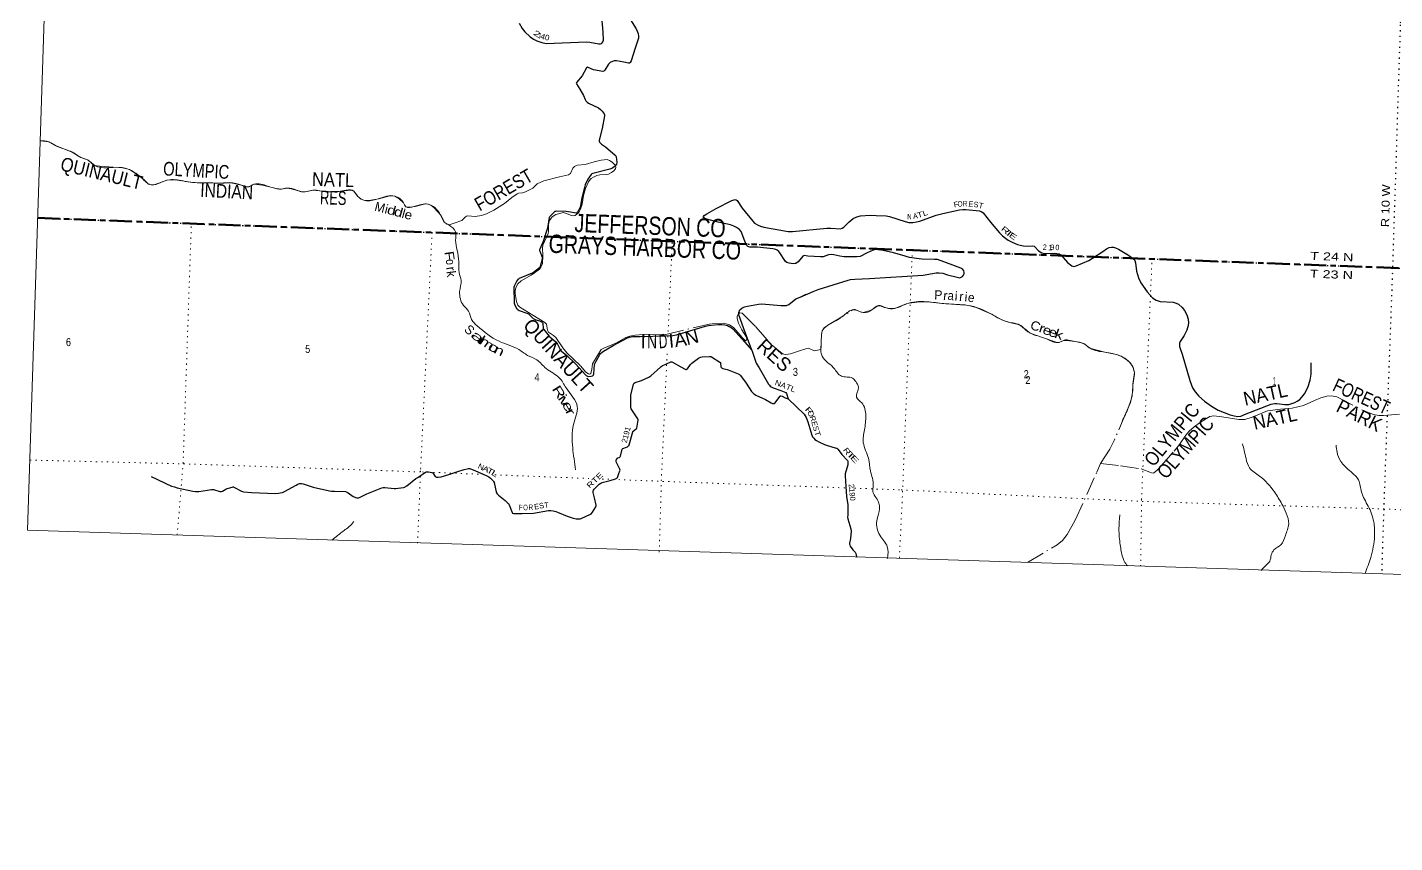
# Model space of a CAD drawing. Header units: feet. Extents: x -745759 to -493183, y 5472 to 195788.
# Drawn here: x -745759 to -715851, y 5472 to 23316 of the extents above; entities that cross this region are included whole.
import ezdxf
from ezdxf.enums import TextEntityAlignment as Align

# ---------------------------------------------------------------- set-up
doc = ezdxf.new("R2010")
doc.units = ezdxf.units.FT
doc.header["$LTSCALE"] = 80
for name, pattern in [('DOT_DASHED', [7.7, 5, -1.2, 0.3, -1.2]), ('DOTTED', [1.5, 0.3, -1.2]), ('LONG_DASH_SHORT_DASH', [9.9, 6, -1.2, 1.5, -1.2])]:
    doc.linetypes.add(name, pattern=pattern)
for name, color, linetype, lineweight in [('11', 7, 'LONG_DASH_SHORT_DASH', 60), ('29', 7, 'Continuous', 25), ('39', 7, 'Continuous', 13), ('4', 7, 'Continuous', 13), ('44', 7, 'DOT_DASHED', 13), ('6', 7, 'DOTTED', 25), ('7', 7, 'DOTTED', 13)]:
    doc.layers.add(name, color=color, linetype=linetype, lineweight=lineweight)
for name, color, linetype in [('12', 7, 'Continuous'), ('30', 7, 'Continuous'), ('41', 7, 'Continuous')]:
    doc.layers.add(name, color=color, linetype=linetype)

msp = doc.modelspace()

# ---------------------------------------------------------------- linework, layer by layer
at = {"layer": '11'}
msp.add_line((-745533.47, 19146.07), (-714484.61, 18001.32), dxfattribs=at)
at = {"layer": '29'}
msp.add_line((-717679.94, 15723.41), (-717675.79, 15972.47), dxfattribs=at)
for points in [[(-735001.36, 23405.91), (-734937.74, 23289.87), (-734877.23, 23214.61), (-734763.59, 23109.28), (-734690.77, 23058.59), (-734612.76, 23020.88), (-734507.13, 22982.55), (-734409.98, 22964.66), (-733528.77, 22995.22), (-733452.25, 22990.3), (-733260.71, 22958.35), (-733224.81, 22957.2), (-733199.48, 22963.54), (-733186.82, 22976.21), (-733170.99, 22995.22), (-733159.84, 23036.91), (-733164.24, 23208.49), (-733191.36, 23544.26)], [(-732599.72, 23539.58), (-732441.54, 23285.41), (-732400.02, 23182.15), (-732390.52, 23121.95), (-732394.22, 23076.59), (-732461.52, 22859.42), (-732553.57, 22583.34), (-732575.74, 22545.33), (-732588.4, 22532.65), (-732610.7, 22531.2), (-732714.25, 22554.39), (-732873.92, 22579.36), (-732924.02, 22580.18), (-732958.85, 22570.67), (-733012.68, 22545.33), (-733046.68, 22511.04), (-733129.82, 22380.57), (-733148.82, 22358.4), (-733174.27, 22351.59), (-733373.7, 22387.78), (-733490.77, 22437.6), (-733505.02, 22440.77), (-733524.82, 22428.42), (-733622.88, 22252.09), (-733743.95, 22108.38), (-733751.99, 22095.43), (-733748.82, 22076.42), (-733672.49, 21962.6), (-733596.84, 21822.66), (-733558.85, 21734.25), (-733540.37, 21709.24), (-733512.15, 21680.38), (-733482.86, 21658.21), (-733268.71, 21551.17), (-733220.86, 21515.63), (-733182.07, 21477.61), (-733143.28, 21422.17), (-733135.37, 21399.99), (-733136.05, 21375.55), (-733185.07, 21103.98), (-733250.94, 20847.13), (-733250.16, 20821.78), (-733243.02, 20804.78)], [(-733243.02, 20804.78), (-733222.45, 20777.42), (-733199.5, 20756.83), (-733116.16, 20697.12), (-732899.33, 20518.85), (-732886.04, 20501.79), (-732878.13, 20478.02), (-732863.88, 20363.96), (-732867.04, 20348.12), (-732873.59, 20324.66), (-732886.04, 20300.6), (-732922.45, 20265.75), (-732954.11, 20241.99), (-732976.28, 20229.31), (-733015.72, 20211.52), (-733390.26, 20116.83), (-733408.22, 20110.25), (-733417.17, 20104.16), (-733426.67, 20096.24), (-733497.91, 19990.1), (-733554.9, 19866.54), (-733572.32, 19811.1), (-733626.94, 19586.15), (-733657.02, 19418.23), (-733668.1, 19383.38), (-733695.01, 19320.01), (-733725.09, 19270.9), (-733739.34, 19255.06), (-733752, 19248.72), (-733924.56, 19280.41), (-733972.83, 19286.77), (-734187.36, 19293.08), (-734205.56, 19288.33), (-734221.72, 19282.65), (-734240.39, 19264.57), (-734327.46, 19177.44), (-734335.38, 19164.77), (-734343.29, 19150.51), (-734382.87, 18923.98), (-734473.9, 18629.32), (-734551.47, 18462.99), (-734554.64, 18448.73), (-734554.24, 18432.89), (-734549.89, 18418.63), (-734498.04, 18286.36), (-734496.46, 18277.65), (-734496.46, 18264.97), (-734498.04, 18243.59), (-734541.97, 18082.01), (-734547.51, 18062.21), (-734557.01, 18048.74), (-734689.2, 17950.53), (-734718.49, 17933.89), (-735000.27, 17817.46), (-735019.27, 17807.96), (-735032.78, 17795.1), (-735052.52, 17766.77), (-735111.09, 17651.13), (-735119.01, 17627.37), (-735121.02, 17612.48), (-735113.47, 17302.62), (-735109.12, 17276.49), (-735104.58, 17257.12), (-735086.56, 17220.24), (-735050.14, 17156.88), (-735041.04, 17144.21), (-735034.31, 17137.87), (-735022.05, 17129.95), (-735002.74, 17120.34), (-734830.88, 17063.42), (-734810.37, 17052.48), (-734796.85, 17042.83), (-734691.57, 16945.4), (-734665.99, 16928.32), (-734639.33, 16915.31), (-734560.01, 16888.85)], [(-730615.93, 19041.97), (-730646.55, 19048.42), (-730928.97, 19123.1), (-730964.53, 19144.99), (-730977.89, 19160.53), (-730970.86, 19173.51), (-730958.2, 19195.68), (-730897.12, 19237.72), (-730690.87, 19348.84), (-730349.93, 19529.48), (-730277.46, 19550.53), (-730251.35, 19538.34), (-730236.3, 19525.18), (-730126.9, 19356.99), (-729893.55, 19070.55), (-729850.02, 19030.93), (-729774.03, 18986.58), (-729723.37, 18964.4), (-729646.96, 18943.17), (-729116.51, 18846.72), (-729020.48, 18844), (-728273.25, 18920.04), (-728181.32, 18918.93), (-727975.1, 18906.45), (-727932.89, 18916.88), (-727898.06, 18942.22), (-727785.64, 19055.98), (-727695.42, 19129.15), (-727611.52, 19166.12), (-727533.94, 19189.35), (-727321.81, 19202.02), (-727195.32, 19194.87), (-726976.69, 19189.35), (-726900.7, 19176.68), (-726557.69, 19063.15), (-726474.85, 19043.61), (-726436.01, 19041.63), (-726389.36, 19043.61), (-726307.04, 19056.28), (-726240.34, 19075.08), (-725883.13, 19201.38), (-725730.79, 19240.04), (-725366.67, 19322.42), (-725293.85, 19328.76), (-725229.07, 19326.31), (-724931.32, 19297.07), (-724883.82, 19281.23), (-724854.28, 19254.69), (-724690.33, 19054.16), (-724493.56, 18814.72), (-724429.38, 18753.77), (-724359.82, 18698.27), (-724302.63, 18659.72), (-724217.2, 18616.63), (-724100.19, 18565.2), (-724040.03, 18546.19), (-723967.17, 18533), (-723881.72, 18527.18), (-723768.65, 18530.73), (-723736.07, 18524.01), (-723720.24, 18511.34), (-723641.65, 18427.05), (-723606.92, 18398.92), (-723568.26, 18378.27), (-723519.19, 18368.77), (-723468.53, 18365.6), (-723300.72, 18371.94), (-723240.56, 18368.77), (-723191.07, 18357.6), (-723165.44, 18344.77), (-723151.21, 18333.86), (-723006.13, 18169.8), (-722914.44, 18096.3), (-722873.28, 18083.62), (-722818.03, 18094.11), (-722541.31, 18212.97), (-722461.67, 18261.05), (-722237.15, 18411.91)], [(-726811.28, 18382.77), (-727040.02, 18428.96), (-727198.33, 18454.31), (-727258.48, 18441.63), (-727386.41, 18383.54), (-727540.28, 18302.23), (-727614.05, 18293.03), (-727890.14, 18292.72), (-727986.8, 18304.77), (-728121.28, 18340.24), (-728178.07, 18344.69), (-728235.26, 18333.91), (-728352.41, 18292.72), (-728410.49, 18292.2), (-728688.79, 18308.94), (-728767.18, 18321.24), (-728797.07, 18310.36), (-728899.51, 18184.01), (-728946.07, 18150.15), (-728965.07, 18143.82), (-729005.22, 18141.49), (-729094.88, 18153.32), (-729148.71, 18169.16), (-729178.06, 18192.78), (-729300.18, 18384.02), (-729322.85, 18413.12), (-729360.85, 18438.47), (-729405.17, 18460.64), (-729449.81, 18470.47), (-729785.64, 18506.97), (-729958.18, 18506.42), (-730002, 18520.84), (-730027.33, 18549.35), (-730062.22, 18637.28), (-730145.67, 18845.25), (-730182.48, 18894.7), (-730245.8, 18935.88), (-730309.12, 18964.4), (-730379.58, 18992.16), (-730615.93, 19041.97)], [(-728852, 17414), (-728573.63, 17537.81), (-728460.06, 17579.86), (-727807.82, 17779.47), (-727750.83, 17795.31), (-727660.1, 17806.07), (-727336.61, 17821.79), (-726166.69, 17894.58), (-725876.43, 17944.21), (-725812.03, 17943.22), (-725737.12, 17934.71), (-725628.83, 17901.56), (-725419.98, 17847.14), (-725360.34, 17836.49), (-725331.84, 17845.99), (-725306.51, 17865), (-725282.01, 17894.62), (-725265.35, 17922.03), (-725265.35, 17956.88), (-725278.02, 17985.4), (-725298.13, 18014.74), (-725341.34, 18045.6), (-725515.57, 18113.29), (-725851.1, 18232.52), (-725914.72, 18237.51), (-726191.41, 18242.23), (-726313.37, 18257.87), (-726465.35, 18280.05), (-726631.94, 18327.88), (-726811.28, 18382.77)], [(-722237.15, 18411.91), (-722153.81, 18467.9), (-722094.39, 18495.5), (-722043.73, 18505.01), (-722000.98, 18505.01), (-721955.08, 18492.33), (-721893.16, 18463.68), (-721672.82, 18331.14), (-721557.71, 18238.87), (-721535.55, 18210.36), (-721519.99, 18158.87), (-721495.8, 17978.69), (-721456.4, 17836.5), (-721399.75, 17726.47), (-721267.81, 17528.95), (-721144.52, 17396.11), (-721068.54, 17345.42), (-720981.88, 17316.6), (-720697.64, 17297.68), (-720628.43, 17278.88), (-720580.94, 17256.7), (-720498.69, 17185.75), (-720444.79, 17117.3), (-720395.63, 17025.02), (-720368.8, 16930.37), (-720362.47, 16847.99), (-720369.27, 16788.95), (-720397.3, 16689.58), (-720456.61, 16572.41), (-720541.36, 16442.46), (-720558.54, 16400.19), (-720554.02, 16331.57), (-720498.11, 16163.05), (-720330.4, 15587.62), (-720273.81, 15428.61), (-720218.12, 15340.87), (-720137.66, 15244.85), (-720010.29, 15132.97), (-719855.87, 15026.24), (-719713.39, 14937.53), (-719583.12, 14884.28), (-719447.43, 14836.14), (-719358.78, 14813.96), (-719282.93, 14801.06), (-719213.13, 14807.63), (-719098.54, 14857.05), (-718552.09, 15065.11), (-718480.15, 15083.27), (-718431.07, 15083.27), (-718253.77, 15061.09), (-718199.94, 15057.92), (-718164.99, 15062.88), (-718033.71, 15105.45), (-717979.89, 15130.79), (-717928.68, 15173.06), (-717881.73, 15222.67), (-717821.58, 15295.55), (-717771.2, 15387.39), (-717745.59, 15457.13), (-717698.09, 15596.53), (-717679.94, 15723.41)], [(-729909.69, 16252.2), (-730096.3, 16740.51), (-730199.32, 17024.85), (-730196.73, 17076.11), (-730174.57, 17129.97), (-730130.24, 17167.99), (-730075.34, 17196.37), (-730003.59, 17215.51), (-729766.13, 17259.87), (-729691.97, 17264.04), (-729277.92, 17227.07), (-729193.04, 17225.02), (-729155.41, 17231.19), (-729104.39, 17253.53), (-728946.18, 17372.12), (-728852, 17414), (-728721.28, 17475.31)], [(-734560.01, 16888.85), (-734515.84, 16874.12), (-734505.16, 16868.58), (-734499.61, 16863.03), (-734492.49, 16853.53), (-734485.37, 16835.31), (-734476.26, 16734.73), (-734469.93, 16715.72), (-734462.82, 16700.64), (-734343.67, 16553.35), (-734329.63, 16540.95), (-734241.74, 16468.41), (-734200.01, 16429.79), (-734176.26, 16402.07), (-734160.43, 16379.1), (-734152.88, 16363.94), (-734114.13, 16278.51), (-734103.04, 16257.91), (-734092.75, 16245.24), (-734078.51, 16230.98), (-733957.79, 16134.52), (-733767.27, 15949.1), (-733552.39, 15711.08), (-733534.7, 15696.33), (-733508.58, 15683.66), (-733473.76, 15677.33), (-733429.43, 15680.49), (-733397.77, 15686.83), (-733385.89, 15696.33), (-733375.6, 15712.18), (-733368.48, 15729.6), (-733350.27, 15933.96), (-733318.61, 16013.16), (-733237.08, 16157.32), (-733223.63, 16174.75), (-733188.8, 16206.43), (-733153.97, 16231.78), (-732948.16, 16355.34), (-732628.38, 16520.08), (-732586.45, 16537.87), (-732553.97, 16543.85), (-732523.89, 16547.01), (-732357.35, 16550.59), (-731807.54, 16561.27), (-731636.56, 16572.36), (-731558.99, 16585.04), (-731484.58, 16607.21), (-730923.38, 16775.13), (-730862.43, 16787.8), (-730802.27, 16797.3), (-730648.71, 16809.98), (-730566.39, 16811.56), (-730505.44, 16803.64), (-730446.07, 16789.38), (-730404.91, 16770.37), (-730363.75, 16745.03), (-730327.34, 16719.68), (-730126.43, 16494.26), (-729909.69, 16252.2)], [(-729909.69, 16252.2), (-729840.71, 16030.74), (-729813.61, 15964.07), (-729753.95, 15862.54), (-729544.93, 15507.09), (-729527.86, 15480.91), (-729510.45, 15465.07), (-729489.87, 15450.81), (-729447.21, 15428.26), (-729274.75, 15365.01), (-729201.74, 15338.34), (-729166.91, 15320.91), (-729150.39, 15303.28), (-729114.1, 15186.51)], [(-732818.92, 13551.28), (-732798.19, 13607.69), (-732794.3, 13623.89), (-732796.61, 13647.3), (-732871.42, 13792.25), (-732878.54, 13823.94), (-732877.35, 13846.9), (-732867.46, 13867.5), (-732853.95, 13884.93), (-732839.75, 13894.43), (-732810.86, 13903.15), (-732799.38, 13910.27), (-732789.09, 13923.74), (-732785.14, 13933.24), (-732745.16, 14084.54), (-732742, 14090.87), (-732734.68, 14096.47), (-732655.47, 14125.87), (-732632.76, 14138.4), (-732609.81, 14155.82), (-732597.14, 14166.91), (-732591.59, 14177.68), (-732518.13, 14460.45), (-732514.02, 14468.7), (-732508.48, 14475.83), (-732438.83, 14526.52), (-732432.49, 14534.44), (-732429.15, 14543.37), (-732398.85, 14718.2), (-732398.85, 14735.63), (-732402.39, 14747.86), (-732548.85, 14970.08), (-732555.19, 14985.93), (-732558.49, 15003.96), (-732560.81, 15239.27), (-732556.77, 15264.75), (-732497.79, 15503.16), (-732490.67, 15519), (-732483.14, 15527.88), (-732460.59, 15539.6), (-732326.68, 15588.74), (-732164.15, 15659.99), (-732140.41, 15672.67), (-732120.88, 15685.92), (-731911.95, 15878.69), (-731893.05, 15891.29), (-731873.26, 15903.96), (-731683.28, 15994.26), (-731671.41, 15996.63), (-731663.35, 15996.45), (-731643.71, 15990.3), (-731466.28, 15888.57), (-731366.66, 15831.09), (-731355.58, 15827.92), (-731341.85, 15828.83), (-731330.25, 15834.26), (-731319.17, 15840.59), (-731250.15, 15933.6), (-731221.01, 15964.16), (-731076.95, 16075.05), (-731038.26, 16094.38), (-730999.38, 16103.56), (-730834.74, 16114.65), (-730809.41, 16113.06), (-730791.11, 16106.53), (-730610.73, 15989.5), (-730600.83, 15981.59), (-730594.96, 15970.77), (-730586.98, 15883.37), (-730581.83, 15872.29), (-730571.54, 15862.78), (-730558.08, 15854.07), (-730542.65, 15848.51), (-730448.85, 15829.51), (-730427.31, 15821.95), (-730207.82, 15733.68), (-730192.78, 15725.75), (-730178.07, 15714.43), (-730157.16, 15694.07), (-730037.65, 15530.58), (-729917.4, 15343.39), (-729899.91, 15323.39), (-729878.14, 15304.38), (-729850.04, 15285.38), (-729823.56, 15268.67), (-729610.13, 15170.24), (-729490.04, 15100.67), (-729460.19, 15085.67), (-729442.37, 15080.12), (-729428.52, 15080.13), (-729418.42, 15082.47), (-729407.94, 15087.25), (-729399.63, 15094.38), (-729341.01, 15179.71), (-729295.14, 15241.71), (-729287.23, 15249.63), (-729280.5, 15253.59), (-729274.4, 15253.36), (-729249.23, 15246.46), (-729179.58, 15208.51), (-729114.1, 15186.51)], [(-729114.1, 15186.51), (-728768.15, 14846.68), (-728742.25, 14811.74), (-728723.25, 14776.89), (-728687.33, 14680.67), (-728600.48, 14392.85), (-728581.57, 14353.92), (-728557.82, 14323.82), (-728530.91, 14295.31), (-728496.11, 14271.95), (-728443.84, 14241.45), (-728321.94, 14186), (-728258.96, 14162.81), (-728089.99, 14115.62), (-728050.44, 14102.04), (-728033.02, 14090.95), (-728020.36, 14078.28), (-727944.39, 13967.5), (-727820.37, 13834.01), (-727812.97, 13818.48), (-727809.81, 13801.05), (-727815.43, 13740.16), (-727867.59, 13541.25), (-727871.55, 13496.72), (-727859.15, 13263.09), (-727840.08, 13049.18), (-727814.08, 12862.96), (-727811.55, 12695.43), (-727815.34, 12636.71), (-727818.82, 12595.98), (-727815.34, 12559.09), (-727744.95, 12340.47), (-727740.94, 12288.2), (-727751.93, 12127.38), (-727773.39, 12025.23), (-727773.39, 12004.64), (-727770.46, 11990.41), (-727759.14, 11963.45), (-727699.77, 11882.53), (-727653.07, 11828.8), (-727636.32, 11798.8), (-727626.16, 11763.85), (-727614.81, 11720.37)], [(-743047.96, 13482.4), (-742603.39, 13275.02), (-742539.84, 13256.78), (-742481.27, 13240.94), (-742142.48, 13164.9), (-742077.57, 13155.4), (-742045.91, 13155.4), (-742009.5, 13158.57), (-741817.78, 13188.02)], [(-739042.45, 13163.45), (-738800.94, 13155.41), (-738763.98, 13146.1), (-738739.2, 13131.64), (-738632.71, 13050.26), (-738608.99, 13037.39), (-738582.47, 13025.51), (-738552.39, 13017.59), (-738530.63, 13016.01), (-738515.19, 13017.59), (-738495.4, 13023.92), (-738332.09, 13102.59), (-738005.03, 13237), (-737972.43, 13242.77), (-737940.12, 13244.92), (-737732.74, 13222.74), (-737696.26, 13222.11), (-737650.42, 13229.08), (-737533.27, 13246.5), (-737504.77, 13254.43), (-737486.28, 13263.34), (-737460.44, 13279.77), (-737261.84, 13439.67), (-737220.6, 13466.7), (-737051.21, 13579.18), (-737029.04, 13590.26), (-737010.13, 13591.23), (-736986.3, 13588.68), (-736910.31, 13574.42), (-736892.61, 13565.6), (-736835.1, 13484.04), (-736824.04, 13476.21), (-736811.37, 13473.04), (-736776.54, 13473.04), (-736710.85, 13480.13), (-736540.62, 13532.58), (-736342.01, 13594.1), (-736206.29, 13635.13)], [(-736206.29, 13635.13), (-736140.13, 13655.22), (-736108.47, 13661.55), (-736095.81, 13661.55), (-736076.81, 13658.38), (-735954.32, 13609.8), (-735721.05, 13504.77), (-735665.2, 13474.63), (-735628.79, 13447.7), (-735568.39, 13388.32), (-735562.3, 13377.99), (-735551.22, 13357.4), (-735521.97, 13213.42), (-735503.72, 13146.71), (-735496.6, 13124.54), (-735483.14, 13103.94), (-735456.26, 13075.79), (-735307.55, 12961.46), (-735252.8, 12910.68), (-735235.38, 12891.67), (-735220.44, 12865.02), (-735157.72, 12697.58), (-735145.15, 12685.73), (-735118.23, 12679.39), (-734933.79, 12674.58), (-734690.72, 12684.87), (-734359.97, 12738.24), (-734305.3, 12741.17), (-734259.39, 12734.84), (-734199.24, 12720.58), (-734160.36, 12708.03), (-733954.75, 12615.83), (-733845.42, 12581.17), (-733755.18, 12559), (-733717.18, 12555.83), (-733691.85, 12557.71), (-733666.52, 12562.16), (-733645.94, 12568.5), (-733443.31, 12660.38), (-733417.07, 12678.63), (-733397.4, 12701.57), (-733320.62, 12821.96), (-733315.87, 12844.14), (-733314.94, 12856.83), (-733355.87, 13015.61), (-733382.36, 13134.04), (-733382.36, 13162.56), (-733374.37, 13185.64), (-733358.62, 13208.5), (-733247.8, 13316.22), (-733214.91, 13338.11), (-733184.47, 13351.07), (-733012.42, 13395.52), (-732891.6, 13435.03), (-732863.1, 13447.7), (-732849.81, 13460.17), (-732818.92, 13551.28)], [(-741817.78, 13188.02), (-741729.14, 13201.63), (-741712.66, 13201.33), (-741685.75, 13198.17), (-741550.09, 13156.12), (-741535.35, 13153.81), (-741517.94, 13155.39), (-741489.44, 13168.07), (-741419.87, 13211.82), (-741403.57, 13218.77), (-741391.69, 13223.52), (-741332.92, 13237.8)], [(-741332.92, 13237.8), (-741255.92, 13256.5), (-741248.02, 13256.79), (-741239.32, 13253.62), (-741072.42, 13163), (-741051.33, 13156.99), (-741025.2, 13153.03), (-740856.57, 13138.26), (-740329.71, 13115.68), (-740267.69, 13118.97), (-740228.11, 13126.89), (-740180.62, 13137.98), (-740137.83, 13155.49), (-739882.37, 13298.95), (-739839.45, 13320.16), (-739803.04, 13331.25), (-739765.05, 13334.41), (-739724.95, 13327.88), (-739504.66, 13255.15), (-739152.37, 13170.3), (-739105.68, 13164.91), (-739042.45, 13163.45)]]:
    msp.add_lwpolyline(points, dxfattribs=at)
at = {"layer": '39'}
for points in [[(-745476.66, 20832.13), (-745296.59, 20810.01), (-745195.96, 20756.6), (-745013.42, 20673.68), (-744756.96, 20572.09), (-744597.2, 20471.81), (-744444.02, 20414.1), (-744267.13, 20285), (-743885.32, 20251.7), (-743621.93, 20232.56), (-743262.44, 20022.55), (-743048.22, 19865.94), (-742840.74, 19919.31), (-742651.17, 19979.35), (-742303.65, 19945.22), (-742090.95, 19917.73), (-741704.18, 19910.49), (-741589.57, 19902.51), (-741325.05, 19915.6), (-741074.94, 19862.63), (-740945.28, 19823.89), (-740796.04, 19883.29), (-740509.27, 19841.17), (-740299.64, 19783.54), (-740203.22, 19774.17), (-740077.4, 19798.08), (-739871.31, 19754.69), (-739761.85, 19714.63), (-739506.62, 19750.22), (-739367.91, 19739.4), (-739112.86, 19712.48), (-738831.6, 19743.14), (-738653.93, 19751.15), (-738529.68, 19615.79), (-738401.57, 19532.73), (-738134.97, 19547.76), (-737761.2, 19629.7), (-737538.43, 19486.92), (-737477.33, 19390.03), (-737297.79, 19393.94), (-736997.63, 19446.14), (-736721.82, 19206.74), (-736601.42, 19019.07), (-736539.71, 18993.92)], [(-736539.71, 18993.92), (-736393.95, 18842.52), (-736390.39, 18656.85), (-736357.83, 18435.9), (-736322.16, 18188.63), (-736314.33, 17952.39), (-736272.09, 17777.49), (-736302.87, 17532.5), (-736216.77, 17229.04), (-736110.35, 17102.35), (-736042.22, 16918.5), (-735917.97, 16783.13), (-735442.06, 16444.08), (-735010.91, 16265.9), (-734815.9, 16136.17), (-734613.8, 16036.44), (-734412.72, 15850.03), (-734123.49, 15648.49), (-733974.16, 15423.53), (-733730.39, 15017.83), (-733814.85, 14621.41), (-733830.52, 14117.75), (-733766.96, 13631.53)], [(-728401.24, 16268.55), (-728391.8, 16479.99), (-728351.53, 16708.52), (-728185.87, 16833.91), (-727899.44, 17011.63), (-727691.57, 17133.56), (-727475.97, 17073.71), (-727284.46, 17131.66), (-727142.01, 17227.6), (-726972.57, 17173.37), (-726787.42, 17164.99), (-726485.14, 17277.62), (-726034.62, 17306.5), (-725663.15, 17265.49), (-725184.62, 17230.89), (-724696.95, 17054.79), (-724437.95, 16910.76), (-724246.51, 16851.74), (-724086.43, 16818), (-723823.09, 16625.42), (-723486.59, 16506.96), (-723231.71, 16417.52), (-723156.59, 16433.09), (-723111.37, 16457.75), (-722843.82, 16442.5), (-722659.94, 16397.86), (-722510.46, 16291.88), (-722186.92, 16206.14), (-722020.67, 16176.22), (-721679.54, 16017.26), (-721542.62, 15726.17), (-721573.64, 15531.61), (-721584.8, 15328.29), (-721670.75, 15004.52), (-721814.8, 14690.82)], [(-726946.07, 11692.97), (-726948.29, 11951.03), (-727114.89, 12200.79), (-727178.71, 12507.52), (-727126.99, 12717.51), (-727154.81, 12958.47), (-727235.13, 13082.23), (-727265.01, 13149.82), (-727256.31, 13282.63), (-727317.41, 13609.43), (-727360.2, 13883.17), (-727473.15, 14225.88), (-727449.23, 14505.39), (-727419.93, 14823.04), (-727509.04, 15098.37), (-727619.62, 15221.17), (-727581.72, 15439.7), (-727639.89, 15562.71), (-727709.82, 15637.71), (-727950.21, 15680.27), (-728117.27, 15859.46), (-728291.22, 16014.68), (-728390.97, 16159.29), (-728401.24, 16268.55)], [(-718768.04, 11431.7), (-718655.45, 11552.95), (-718584.17, 11631.17), (-718549.09, 11769.12), (-718490.84, 11878.05), (-718339.7, 11991.84), (-718241.89, 12194.19), (-718168.48, 12447.8), (-718222.62, 12685.63), (-718316.5, 12882.47), (-718482.53, 13148.35), (-718805, 13494.23), (-719024.41, 13675.21), (-719101.96, 13877.55), (-719143.99, 14058.49), (-719177.22, 14202.82)], [(-716499.58, 11363.84), (-716374.02, 11714.51), (-716291.25, 12177.54), (-716308.47, 12490.74), (-716429.4, 12835.74), (-716577.77, 13145.38), (-716643.07, 13409.81), (-716804.16, 13586.77), (-717029.93, 13816.39), (-717111.51, 14018.85), (-717130.3, 14172.78)], [(-721860.41, 12645.33), (-721881.08, 12343.52), (-721853.19, 11989.62), (-721798.31, 11715.47), (-721765.04, 11629.62), (-721696.19, 11529.2)], [(-739100.25, 12090.54), (-738975.7, 12193.15), (-738779, 12341.68), (-738664.66, 12440.6), (-738620.19, 12501.59)]]:
    msp.add_spline(points, degree=3, dxfattribs=at)
at = {"layer": '4'}
msp.add_lwpolyline([(-739699.92, 195787.95), (-708889.59, 194791.67), (-678077.93, 193837.75), (-647264.98, 192926.23), (-616450.81, 192057.09), (-585635.48, 191230.34), (-554819.03, 190445.97), (-524001.53, 189704), (-493183.05, 189004.41), (-497222.97, 5471.78), (-528293.91, 6177.09), (-559363.85, 6925.15), (-590432.73, 7715.93), (-621500.49, 8549.46), (-652567.08, 9425.72), (-683632.43, 10344.71), (-714696.49, 11306.44), (-745759.19, 12310.89)], close=True, dxfattribs=at)
msp.add_lwpolyline([(-739699.92, 195787.95), (-708889.59, 194791.67), (-678077.93, 193837.75), (-647264.98, 192926.23), (-616450.81, 192057.09), (-585635.48, 191230.34), (-554819.03, 190445.97), (-524001.53, 189704), (-493183.05, 189004.41), (-497222.97, 5471.78), (-528293.91, 6177.09), (-559363.85, 6925.15), (-590432.73, 7715.93), (-621500.49, 8549.46), (-652567.08, 9425.72), (-683632.43, 10344.71), (-714696.49, 11306.44), (-745759.19, 12310.89)], close=True, dxfattribs=at)
at = {"layer": '44'}
for points in [[(-745476.66, 20832.13), (-745284.49, 20807.53), (-745232.35, 20778.84), (-745145.42, 20733.25), (-744948.39, 20646.89), (-744744.08, 20566.02), (-744662.64, 20513.59), (-744586.51, 20466.55), (-744430.77, 20406.97), (-744373.56, 20357.09), (-744327.87, 20313.15), (-744292.51, 20291.57), (-744172.79, 20275.08), (-743639.53, 20234.79), (-743525.32, 20202.96), (-743350.81, 20085.92), (-743213.03, 19982.58), (-743125.09, 19899.67), (-743051.46, 19866.24), (-742993.35, 19870.04), (-742882.21, 19905.44), (-742706.13, 19969.39), (-742617.18, 19980.15), (-742526.95, 19976.9), (-742185.86, 19928.93), (-741967.58, 19908.58), (-741723.02, 19911.18), (-741550.99, 19902.36), (-741465.66, 19909.92), (-741346.24, 19917.16), (-741298.7, 19912.35), (-741056.29, 19857.71), (-740959.77, 19827.29), (-740909.63, 19828.37), (-740805.87, 19883.06), (-740618.15, 19863.04), (-740315.56, 19787.18), (-740203.15, 19774.17), (-740085.2, 19798.35), (-739988.13, 19784.47), (-739744.66, 19712.8), (-739678.76, 19718.83), (-739618.68, 19733.78), (-739510.93, 19750.46), (-739287.15, 19730.26), (-739062.99, 19712.95), (-738684.79, 19754.07), (-738617, 19732.76), (-738536.12, 19621.4), (-738458.11, 19558.42), (-738382.95, 19529.29), (-738244.75, 19531.72), (-738074.15, 19559.31), (-737833.39, 19625.11), (-737721.16, 19622.45), (-737632.21, 19570.75), (-737530.63, 19478.25), (-737497.29, 19404.06), (-737480.03, 19390.87), (-737403.45, 19383), (-737274.45, 19397.13), (-737050, 19449.79), (-736991.31, 19444.76), (-736936.09, 19423.63), (-736859.36, 19365.88), (-736717.63, 19201.69), (-736626.78, 19034.97), (-736529.39, 18990.7), (-736420.74, 19029.3), (-736255.7, 19090.46), (-736176.6, 19169.67), (-736153.63, 19183.61), (-736125.52, 19190.51), (-735961.14, 19178.77), (-735827.05, 19199.8), (-735712.34, 19232.98), (-735558.3, 19312.41), (-735322.31, 19461.44), (-735158.02, 19593.53), (-735047.54, 19672.4), (-735015.26, 19685.49), (-734927.2, 19692.66), (-734861.01, 19714.28), (-734699.74, 19794.4), (-734608.2, 19890.25), (-734461.46, 19956.59), (-734120.18, 20046.23), (-733920.77, 20085.73), (-733880.9, 20118.11), (-733824.18, 20230.82), (-733793.22, 20271.76), (-733763.65, 20287.63), (-733721.71, 20296), (-733559.41, 20316.46), (-733363.91, 20370.53), (-733207.77, 20408.16), (-733077.88, 20421.86), (-733024.72, 20404.57), (-732969.59, 20365.42), (-732904.45, 20299.89), (-732884.39, 20258.01)], [(-732884.39, 20258.01), (-732891.84, 20222.42), (-732929.33, 20175.36), (-732979.68, 20137.02), (-733048.52, 20104.37), (-733098.81, 20094.33), (-733238.22, 20085.21), (-733302.63, 20069.95), (-733371.8, 20040.22), (-733423.49, 20008.12), (-733447.52, 19985.46), (-733484.85, 19934.13), (-733551.41, 19789.56), (-733595.93, 19636.45), (-733625.87, 19444.05), (-733656.4, 19339.19), (-733697.27, 19266.11), (-733778.38, 19196.31), (-733815.12, 19189.4), (-733856.95, 19196.46), (-733986.72, 19251.81), (-734028.5, 19260.96), (-734061.5, 19258.29), (-734199.95, 19222.81), (-734281.28, 19167.73), (-734336.02, 19089.75), (-734358.48, 19006.55), (-734356.84, 18845.85), (-734366.56, 18804.53), (-734483.02, 18551.25), (-734491.97, 18486.21), (-734485.86, 18322.89), (-734489.48, 18136.94), (-734523.74, 18066.16), (-734558.8, 18026.66), (-734666.75, 17944.94), (-734741.27, 17889.89), (-734956.35, 17769.17), (-735027.8, 17704.06), (-735073.76, 17618.65), (-735085.7, 17551.28), (-735085.87, 17490.28), (-735062.89, 17317.83), (-735032.91, 17232.16), (-734988.24, 17191.54), (-734700.25, 17018.73), (-734436.85, 16854.36), (-734402.42, 16815.86), (-734383.34, 16688.62), (-734359.86, 16647.01), (-734247.86, 16571.53), (-734198.62, 16524.55), (-734048.56, 16302.54), (-733956.38, 16194.46), (-733656.99, 15904.09), (-733545.17, 15769.43), (-733487.15, 15729.69), (-733455.25, 15726.53), (-733436.6, 15742.46), (-733411.23, 15833.73), (-733394.89, 15950.28), (-733284.99, 16136.21), (-733204.81, 16265.52), (-733152.56, 16293.5), (-732887.85, 16406.75), (-732668.23, 16528.16), (-732580.9, 16559.72), (-732461.65, 16582.14), (-732207.22, 16598.48), (-731911.12, 16589.05), (-731853.99, 16597.36), (-731794.9, 16596.45), (-730785.19, 16833.4), (-730522.7, 16841.07), (-730398.17, 16808.13), (-730302.47, 16739.96), (-730119.95, 16524.84), (-730048.46, 16457.88), (-730023.55, 16481.75), (-730031.81, 16536.93), (-730127.44, 16691.81), (-730199.98, 16839.15), (-730235.36, 16946.59), (-730232.18, 16990.96), (-730200.87, 17044.57), (-730173, 17068.86), (-730125.35, 17061.59), (-729831.7, 16768.92), (-729468.36, 16360.46), (-729400.41, 16299.23), (-729256, 16186.82), (-729210.06, 16163.49), (-729166.49, 16156.2), (-729068.21, 16173.42), (-728889.37, 16228.31), (-728710.89, 16289.15), (-728675.69, 16294.94), (-728545.55, 16234.55), (-728401.24, 16268.55)], [(-728401.24, 16268.55), (-728388.87, 16589.56), (-728370.35, 16673.32), (-728332.5, 16733.13), (-728250.84, 16796.14), (-727736, 17109.8), (-727681.89, 17137.62), (-727649.09, 17139.92), (-727519.26, 17079.18), (-727479.76, 17073.24), (-727342.37, 17109.11), (-727283.52, 17132.05), (-727156.37, 17224.2), (-727099.12, 17222.67), (-727016.04, 17186.03), (-726889.94, 17163.74), (-726811.71, 17162.38), (-726748.55, 17173.64), (-726535.47, 17265.34), (-726468.33, 17280.16), (-726240.61, 17307.09), (-726069.91, 17309.08), (-725648.96, 17264.18), (-725173.84, 17229.44), (-725001.33, 17186.61), (-724668.19, 17040.43), (-724431.31, 16908.19), (-724272, 16858.73), (-724060.59, 16807.55), (-723998.21, 16764.37), (-723876.54, 16653.76), (-723800.1, 16617.31), (-723572.82, 16537.28), (-723255.5, 16425.83), (-723189.77, 16420.33), (-723110.28, 16457.92), (-723029.68, 16463.31), (-722842.6, 16442.29), (-722707.72, 16413.64), (-722629.96, 16381.85), (-722533.1, 16302.17), (-722496.91, 16287.42), (-722189.85, 16206.77), (-721932.64, 16154.64), (-721830.43, 16117.69), (-721707.83, 16041.78), (-721629.63, 15964.75), (-721570.71, 15871.25), (-721542.92, 15763.46), (-721575.47, 15503.56), (-721580.83, 15366.95), (-721598.29, 15243.44), (-721632.42, 15104.6), (-721730.28, 14874.88), (-721984.63, 14270.67), (-722084.65, 14080.37), (-722287.26, 13772.16)], [(-722287.26, 13772.16), (-721850.33, 13720.74), (-721394.05, 13652.22), (-721167.04, 13562.51), (-721135.79, 13560.84), (-721121, 13568.56), (-721053.75, 13619.93), (-720961.32, 13717.15), (-720675.18, 14039.92), (-720554.34, 14187.85), (-720417.09, 14388.59), (-720342.72, 14479.73), (-720236.68, 14573.88), (-720097.39, 14673.85), (-719896.63, 14799.68), (-719809.29, 14816.29), (-719633.26, 14791.96), (-719258.87, 14735.89), (-719126.17, 14733.91), (-718967.92, 14785.62), (-718630.6, 14919.18), (-718344.65, 14955.61), (-718091.64, 14984.47), (-717848.48, 15036.32), (-717604.5, 15145.25), (-717464.25, 15207.2), (-717334.61, 15243.66), (-717230.29, 15250.81), (-717118.63, 15229.62), (-716540.83, 14930.15), (-716314.88, 14840.7), (-716198.63, 14823.08), (-716095.18, 14821.23), (-715745.93, 14847.92)], [(-723884.26, 11602.26), (-723234.87, 11990.33), (-723119.38, 12086.74), (-723017.36, 12212.98), (-722838.55, 12532.77), (-722365.35, 13583.96), (-722287.26, 13772.16)]]:
    msp.add_lwpolyline(points, dxfattribs=at)
at = {"layer": '6'}
for points in [[(-715033.14, 44627.04), (-715189.63, 39308.06), (-715360.01, 33995.6), (-715531.55, 28707.38), (-715728.94, 23371.65), (-715897.17, 18056.22), (-716090.28, 12775.13), (-716136.21, 11352.04)], [(-745533.47, 19146.07), (-742137.61, 19020.46), (-736920.2, 18828.06), (-731667.54, 18634.62), (-726385.08, 18438.03), (-721165.46, 18247.38), (-715880.78, 18052.17), (-714484.61, 18001.32)]]:
    msp.add_lwpolyline(points, dxfattribs=at)
at = {"layer": '7'}
for p, q in [((-731748.28, 16537.28), (-731652.65, 18634.07)), ((-731655.08, 18580.68), (-731652.65, 18634.07)), ((-735530, 13522.39), (-733474.71, 13441.89))]:
    msp.add_line(p, q, dxfattribs=at)
for points in [[(-742481.3, 12207.58), (-742351.37, 13773.42), (-742171.95, 19021.65)], [(-736906.59, 18827.56), (-737157.77, 13608.34), (-737225.39, 11989.63)], [(-726401.17, 18440.68), (-726613.86, 13169.15), (-726686.07, 11685.73)], [(-721407.85, 11521.34), (-721386.97, 12980.58), (-721157.72, 18247.09)], [(-731936.79, 11832.9), (-731891.81, 13389.99), (-731761.87, 16239.27)], [(-745697.84, 13845.27), (-742341.73, 13762.95), (-737116.44, 13584.52), (-735704.1, 13529.21)], [(-733182.59, 13430.45), (-731860.04, 13378.65), (-726647.15, 13192.65), (-721376.54, 12939.83), (-716090.28, 12775.13), (-714651.26, 12694.88)]]:
    msp.add_lwpolyline(points, dxfattribs=at)

# ---------------------------------------------------------------- texts
at = {"layer": '12', "width": 0.8}
for s, p in [('JEFFERSON CO', (-733795.91, 18838.3)), ('GRAYS HARBOR CO', (-734362.61, 18383.58))]:
    msp.add_text(s, height=400, rotation=357.889, dxfattribs=at).set_placement(p)
at = {"layer": '30'}
for s, rotation, width, p in [('2', 328.158, 1.6, (-734645.25, 23125.23)), ('1', 337.201, 0.55, (-734572.37, 23079.76)), ('4', 342.056, 1.2, (-734502.58, 23056.32)), ('0', 349.566, 1.1, (-734398.23, 23032.76)), ('O', 4.976, 0.7, (-725352.41, 19393.18)), ('R', 359.834, 0.65, (-725245.98, 19397.58)), ('E', 354.391, 0.8, (-725126.51, 19388.58)), ('S', 353.391, 0.8, (-725013.57, 19377.04)), ('T', 347.558, 1.1, (-724911.45, 19355.95)), ('A', 10.75, 0.95, (-726326.12, 19129.13)), ('T', 17.472, 1.2, (-726217.3, 19157.58)), ('L', 19.472, 1.25, (-726101.9, 19196.75)), ('R', 318.953, 1.55, (-724404.23, 18829.75)), ('T', 318.953, 1.9, (-724322.22, 18757.67)), ('E', 323.212, 1.55, (-724232.93, 18695.96)), ('2', 358.043, 0.8, (-723506.9, 18443.62)), ('9', 2.164, 0.8, (-723337.47, 18442.29)), ('0', 356.984, 0.95, (-723231.12, 18438.37)), ('F', 309.511, 1.75, (-728706.14, 14889.24)), ('O', 296.548, 1.1, (-728674.82, 14833.58)), ('T', 286.791, 1.2, (-728531.68, 14407.17)), ('R', 304.441, 1.35, (-727879.12, 14003.58)), ('N', 335.76, 1.1, (-735859.58, 13643.91)), ('T', 312.894, 1.95, (-727790.36, 13906.97)), ('E', 312.894, 1.75, (-727707.76, 13824.32)), ('A', 335.76, 1.25, (-735753.54, 13596.17)), ('T', 331.646, 1.5, (-735662.42, 13551)), ('L', 327.488, 1.6, (-735567.07, 13498)), ('F', 358.506, 0.75, (-734963.98, 12745.39)), ('O', 2.424, 0.65, (-734860.11, 12748)), ('R', 2.424, 0.7, (-734743.95, 12752.92)), ('E', 8.166, 0.85, (-734611.17, 12768.86)), ('S', 9.166, 0.85, (-734501.99, 12789.18))]:
    msp.add_text(s, height=120, rotation=rotation, dxfattribs=dict(at, width=width)).set_placement(p, align=Align.CENTER)
for s, rotation, p in [('F', 12.748, (-725433.21, 19381.53)), ('1', 356.419, (-723384.25, 18436.25)), ('R', 290.471, (-728631.63, 14731.64)), ('E', 286.791, (-728596.81, 14623.01)), ('S', 286.791, (-728565.41, 14518.94)), ('T', 9.166, (-734395.28, 12802.07))]:
    msp.add_text(s, height=120, rotation=rotation, dxfattribs=at).set_placement(p, align=Align.CENTER)
at = {"layer": '30', "width": 0.65}
msp.add_text('N', height=120, dxfattribs=at).set_placement((-726464.03, 19113.61), align=Align.CENTER)
at = {"layer": '30'}
for s, rotation, width, p in [('NATL', 338.859, 1.15, (-729421.5, 15494.93)), ('2191', 75.437, 0.8, (-732649.78, 14211.29)), ('RTE', 43.187, 1.3, (-733457.82, 13215.75))]:
    msp.add_text(s, height=120, rotation=rotation, dxfattribs=dict(at, width=width)).set_placement(p)
msp.add_text('2190', height=120, rotation=275.094, dxfattribs=at).set_placement((-727795, 13316.47))
at = {"layer": '41'}
for s, rotation, p in [('M', 345.554, (-738070.29, 19280.77)), ('i', 345.554, (-737927.74, 19240.68)), ('l', 344.367, (-737554.21, 19142.38)), ('k', 277.865, (-736584.53, 17905.32)), ('P', 357.777, (-725835.84, 17361.28)), ('r', 353.623, (-725687.57, 17347.72)), ('i', 356.32, (-725449.02, 17331.89)), ('r', 354.472, (-725337.77, 17327.71)), ('i', 354.348, (-725235.67, 17317.03)), ('S', 316.419, (-736155.71, 16622.86))]:
    msp.add_text(s, height=200, rotation=rotation, dxfattribs=at).set_placement(p, align=Align.CENTER)
for s, rotation, width, p in [('d', 345.554, 1.25, (-737815.56, 19216.26)), ('d', 344.367, 1.3, (-737666.45, 19176.68)), ('e', 344.367, 1.1, (-737447.33, 19118.27)), ('F', 278.252, 1.25, (-736621.41, 18302.48)), ('o', 276.165, 0.85, (-736600.43, 18171.1)), ('r', 279.309, 1.05, (-736590.35, 18017.29)), ('a', 356.32, 0.9, (-725566.88, 17346.26)), ('e', 350.356, 0.95, (-725126.86, 17306.28)), ('C', 340.591, 1.1, (-723740.87, 16686.63)), ('r', 340.621, 1.3, (-723596.13, 16636.46)), ('e', 340.621, 1.2, (-723483.41, 16592.03)), ('a', 320.651, 1.9, (-735971.53, 16467.02)), ('l', 323.449, 1.45, (-735875.18, 16396.81)), ('m', 325.449, 1.4, (-735759.69, 16318.91)), ('e', 340.629, 1.2, (-723354.1, 16545.92)), ('k', 340.698, 1.35, (-723224.22, 16501.25)), ('o', 330.623, 1.45, (-735606.28, 16224.47)), ('n', 335.251, 1.45, (-735476.27, 16156.89)), ('R', 301.98, 1.5, (-734216.53, 15283.02)), ('i', 303.423, 1.4, (-734138.28, 15159.26)), ('v', 300.423, 1.6, (-734082.14, 15076.11)), ('e', 300.014, 1.5, (-734019.45, 14974.03)), ('r', 296.089, 1.55, (-733966.47, 14859.12))]:
    msp.add_text(s, height=200, rotation=rotation, dxfattribs=dict(at, width=width)).set_placement(p, align=Align.CENTER)
at = {"layer": '44'}
for s, rotation, width, p in [('QUINAULT', 346.201, 0.9, (-745057.18, 20193.3)), ('OLYMPIC', 356.824, 0.8, (-742794.92, 20076.81)), ('NATL', 358.131, 0.9, (-739536.88, 19847.55)), ('FOREST', 30.05, 0.85, (-735864.29, 19283.76)), ('INDIAN', 357.064, 0.85, (-741982.95, 19608.97)), ('RES', 357.982, 0.7, (-739361.53, 19445.67)), ('FOREST', 335.296, 0.8, (-717229.33, 15374.1)), ('NATL', 12.43, 0.95, (-719121.84, 15033.64)), ('OLYMPIC', 50.524, 0.9, (-721124.97, 13679.35)), ('NATL', 12.43, 0.95, (-718913.9, 14505.58)), ('PARK', 333.296, 0.95, (-717154.38, 14921.16)), ('OLYMPIC', 48.524, 0.9, (-720853.88, 13408.53))]:
    msp.add_text(s, height=300, rotation=rotation, dxfattribs=dict(at, width=width)).set_placement(p)
for s, rotation, p in [('QUINAULT', 312.097, (-734934.73, 16776.92)), ('RES', 317.549, (-729825.79, 16306.23))]:
    msp.add_text(s, height=300, rotation=rotation, dxfattribs=at).set_placement(p)
for s, rotation, p in [('I', 359.156, (-732289.07, 16291.04)), ('I', 5.616, (-731657.95, 16308.18)), ('A', 9.055, (-731451.6, 16335.16)), ('N', 14.239, (-731187.96, 16392.55))]:
    msp.add_text(s, height=300, rotation=rotation, dxfattribs=at).set_placement(p, align=Align.CENTER)
for s, rotation, width, p in [('N', 359.792, 0.75, (-732093.31, 16289.74)), ('D', 2.147, 0.65, (-731848.32, 16294.97))]:
    msp.add_text(s, height=300, rotation=rotation, dxfattribs=dict(at, width=width)).set_placement(p, align=Align.CENTER)
at = {"layer": '6'}
for s, rotation, width, p in [('R 10 W', 88.434, 1.2, (-715974.58, 18940.03)), ('R 10 W', 88.434, 1.2, (-715974.58, 18940.03)), ('T 24 N', 357.885, 1.35, (-717702.76, 18228.53)), ('T 24 N', 357.885, 1.35, (-717702.76, 18228.53)), ('T 23 N', 357.885, 1.35, (-717711.26, 17839.34)), ('T 23 N', 357.885, 1.35, (-717711.26, 17839.34))]:
    msp.add_text(s, height=175, rotation=rotation, dxfattribs=dict(at, width=width)).set_placement(p)
at = {"layer": '7'}
for s, width, p in [('6', 0.85, (-744915.31, 16340.08)), ('6', 0.85, (-744915.31, 16340.08)), ('5', 0.85, (-739681.82, 16189.5)), ('5', 0.85, (-739681.82, 16189.5)), ('3', 0.85, (-729014.24, 15687.58)), ('3', 0.85, (-729014.24, 15687.58)), ('4', 0.85, (-734665.71, 15570.46)), ('4', 0.85, (-734665.71, 15570.46)), ('2', 0.85, (-723964.69, 15637.39)), ('2', 0.85, (-723928.51, 15510.7)), ('1', 0.4, (-718513.85, 15486.82)), ('1', 0.4, (-718513.85, 15486.82))]:
    msp.add_text(s, height=175, dxfattribs=dict(at, width=width)).set_placement(p)

doc.saveas('drawing.dxf')
